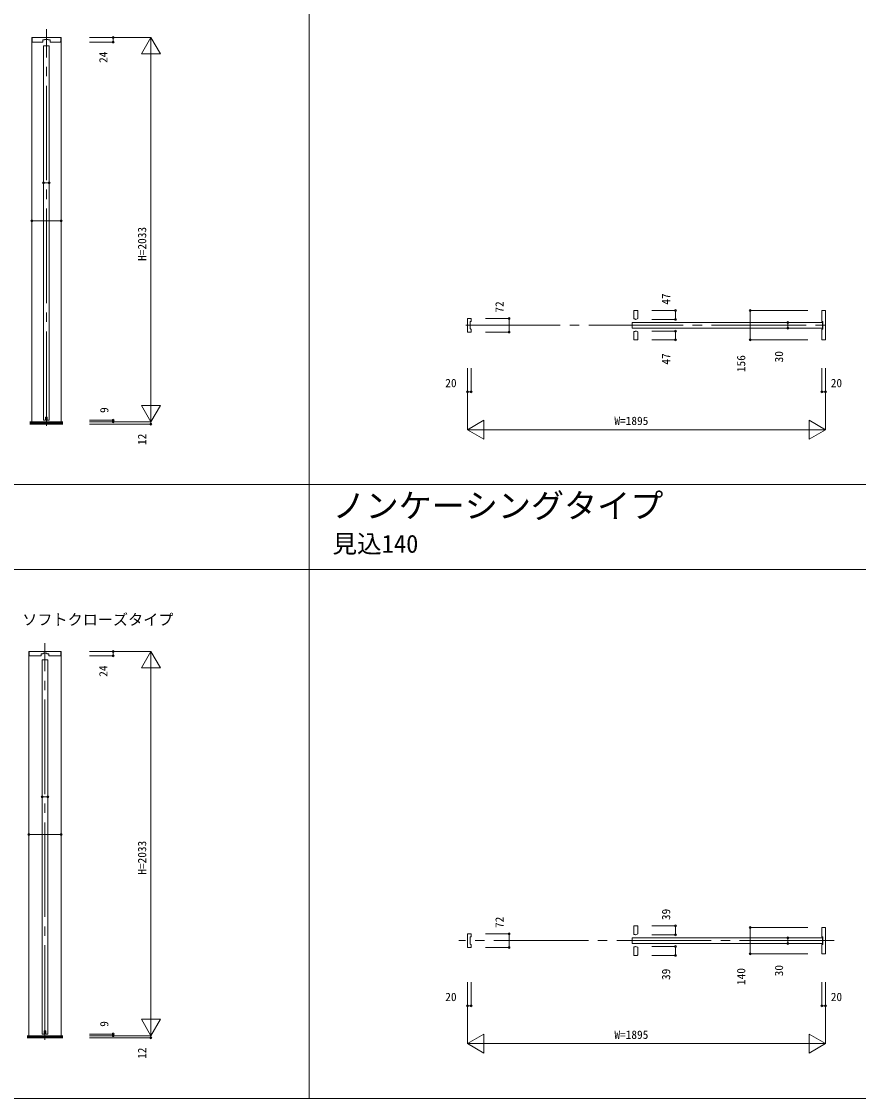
# Model space of a CAD drawing. Units: millimetres, scale not verified. Extents: x -14341 to 14341, y -10000 to 10000.
# Drawn here: x -10162 to -5735, y -10000 to -4303 of the extents above; entities that cross this region are included whole.
import ezdxf
from ezdxf.enums import TextEntityAlignment as Align

# ---------------------------------------------------------------- set-up
doc = ezdxf.new("R2010")
doc.units = ezdxf.units.MM
doc.header["$LTSCALE"] = 50
doc.linetypes.add('USER1', pattern=[13, 10, -1, 1, -1])
doc.layers.add('0-0_0', color=7, linetype='Continuous')
for name, color, linetype, lineweight in [('0-1_YKK_F1', 7, 'Continuous', 18), ('0-3_YKK_N1', 2, 'Continuous', 18), ('0-4_YKK_B1', 4, 'Continuous', 18), ('0-5_YKK_Z1', 7, 'Continuous', 18)]:
    doc.layers.add(name, color=color, linetype=linetype, lineweight=lineweight)
doc.styles.add('ＭＳ ゴシック', font='')
doc.styles.get('ＭＳ ゴシック').set_extended_font_data('MS Gothic')

msp = doc.modelspace()

# ---------------------------------------------------------------- linework, layer by layer
at = {"layer": '0-1_YKK_F1'}
for p, q in [((-8640.51, -10000), (-8640.51, 9500)), ((-14340.51, -6752.5), (14159.49, -6752.5)), ((-14340.51, -7202.5), (14159.49, -7202.5)), ((-14340.51, -10000), (14340.51, -10000))]:
    msp.add_line(p, q, dxfattribs=at)
at = {"layer": '0-3_YKK_N1'}
for p, q in [((-9802.51, -4387.5), (-9477.51, -4387.5)), ((-9802.51, -4411.5), (-9677.51, -4411.5)), ((-9677.51, -4387.5), (-9677.51, -4411.5)), ((-9527.51, -4474.1), (-9477.51, -4387.5)), ((-9477.51, -6420.5), (-9477.51, -4387.5)), ((-9477.51, -4387.5), (-9427.51, -4474.1)), ((-9527.51, -4474.1), (-9427.51, -4474.1)), ((-10015.51, -5156.88), (-10045.51, -5156.88)), ((-10108.51, -5356.88), (-9952.51, -5356.88)), ((-6827.51, -5831.5), (-6702.51, -5831.5)), ((-6702.51, -5878.5), (-6702.51, -5831.5)), ((-6308.51, -5987.5), (-6308.51, -5831.5)), ((-6003.51, -5831.5), (-6308.51, -5831.5)), ((-7708.51, -5873.5), (-7583.51, -5873.5)), ((-7583.51, -5945.5), (-7583.51, -5873.5)), ((-6827.51, -5878.5), (-6702.51, -5878.5)), ((-6108.51, -5924.5), (-6108.51, -5894.5)), ((-7708.51, -5945.5), (-7583.51, -5945.5)), ((-6827.51, -5940.5), (-6702.51, -5940.5)), ((-6702.51, -5940.5), (-6702.51, -5987.5)), ((-6827.51, -5987.5), (-6702.51, -5987.5)), ((-6003.51, -5987.5), (-6308.51, -5987.5)), ((-7803.51, -6137.5), (-7803.51, -6462.5)), ((-7783.51, -6137.5), (-7783.51, -6262.5)), ((-5928.51, -6137.5), (-5928.51, -6262.5)), ((-5908.51, -6137.5), (-5908.51, -6462.5)), ((-7803.51, -6262.5), (-7783.51, -6262.5)), ((-5908.51, -6262.5), (-5928.51, -6262.5)), ((-9527.51, -6333.9), (-9427.51, -6333.9)), ((-9802.51, -6411.5), (-9677.51, -6411.5)), ((-9802.51, -6420.5), (-9477.51, -6420.5)), ((-9802.51, -6432.5), (-9477.51, -6432.5)), ((-9677.51, -6411.5), (-9677.51, -6420.5)), ((-9477.51, -6420.5), (-9477.51, -6432.5)), ((-7803.51, -6462.5), (-7716.91, -6412.5)), ((-7716.91, -6412.5), (-7716.91, -6512.5)), ((-5995.11, -6412.5), (-5995.11, -6512.5)), ((-5995.11, -6412.5), (-5908.51, -6462.5)), ((-7803.51, -6462.5), (-5908.51, -6462.5)), ((-7803.51, -6462.5), (-7716.91, -6512.5)), ((-5995.11, -6512.5), (-5908.51, -6462.5)), ((-9802.51, -7635), (-9477.51, -7635)), ((-9802.51, -7659), (-9677.51, -7659)), ((-9677.51, -7635), (-9677.51, -7659)), ((-9527.51, -7721.6), (-9477.51, -7635)), ((-9477.51, -9668), (-9477.51, -7635)), ((-9477.51, -7635), (-9427.51, -7721.6)), ((-9527.51, -7721.6), (-9427.51, -7721.6)), ((-10023.01, -8404.38), (-10053.01, -8404.38)), ((-10123.51, -8604.38), (-9952.51, -8604.38)), ((-6827.51, -9087), (-6702.51, -9087)), ((-6702.51, -9134), (-6702.51, -9087)), ((-6308.51, -9235), (-6308.51, -9095)), ((-6003.51, -9095), (-6308.51, -9095)), ((-7708.51, -9129), (-7583.51, -9129)), ((-7583.51, -9201), (-7583.51, -9129)), ((-6827.51, -9134), (-6702.51, -9134)), ((-6108.51, -9180), (-6108.51, -9150)), ((-7708.51, -9201), (-7583.51, -9201)), ((-6827.51, -9196), (-6702.51, -9196)), ((-6702.51, -9196), (-6702.51, -9243)), ((-6827.51, -9243), (-6702.51, -9243)), ((-6003.51, -9235), (-6308.51, -9235)), ((-7803.51, -9385), (-7803.51, -9710)), ((-7783.51, -9385), (-7783.51, -9510)), ((-5928.51, -9385), (-5928.51, -9510)), ((-5908.51, -9385), (-5908.51, -9710)), ((-7803.51, -9510), (-7783.51, -9510)), ((-5908.51, -9510), (-5928.51, -9510)), ((-9527.51, -9581.4), (-9427.51, -9581.4)), ((-9802.51, -9659), (-9677.51, -9659)), ((-9802.51, -9668), (-9477.51, -9668)), ((-9802.51, -9680), (-9477.51, -9680)), ((-9677.51, -9659), (-9677.51, -9668)), ((-9477.51, -9668), (-9477.51, -9680)), ((-7803.51, -9710), (-7716.91, -9660)), ((-7716.91, -9660), (-7716.91, -9760)), ((-5995.11, -9660), (-5995.11, -9760)), ((-5995.11, -9660), (-5908.51, -9710)), ((-7803.51, -9710), (-5908.51, -9710)), ((-7803.51, -9710), (-7716.91, -9760)), ((-5995.11, -9760), (-5908.51, -9710))]:
    msp.add_line(p, q, dxfattribs=at)
for points in [[(-9527.51, -6333.9), (-9477.51, -6420.5), (-9427.51, -6333.9)], [(-9527.51, -9581.4), (-9477.51, -9668), (-9427.51, -9581.4)]]:
    msp.add_lwpolyline(points, dxfattribs=at)
for centre in [(-9677.51, -4387.5), (-9677.51, -4411.5), (-10045.51, -5156.88), (-10015.51, -5156.88), (-10108.51, -5356.88), (-9952.51, -5356.88), (-6702.51, -5831.5), (-6308.51, -5831.5), (-7583.51, -5873.5), (-6702.51, -5878.5), (-6108.51, -5894.5), (-6108.51, -5924.5), (-7583.51, -5945.5), (-6702.51, -5940.5), (-6702.51, -5987.5), (-6308.51, -5987.5), (-7803.51, -6262.5), (-7783.51, -6262.5), (-5928.51, -6262.5), (-5908.51, -6262.5), (-9677.51, -6411.5), (-9677.51, -6420.5), (-9477.51, -6432.5), (-9677.51, -7635), (-9677.51, -7659), (-10053.01, -8404.38), (-10023.01, -8404.38), (-10123.51, -8604.38), (-9952.51, -8604.38), (-6702.51, -9087), (-6308.51, -9095), (-7583.51, -9129), (-6702.51, -9134), (-6108.51, -9150), (-7583.51, -9201), (-6702.51, -9196), (-6108.51, -9180), (-6702.51, -9243), (-6308.51, -9235), (-7803.51, -9510), (-7783.51, -9510), (-5928.51, -9510), (-5908.51, -9510), (-9677.51, -9659), (-9677.51, -9668), (-9477.51, -9680)]:
    msp.add_circle(centre, 5, dxfattribs=at)
at = {"layer": '0-4_YKK_B1'}
for p, q in [((-10108.51, -4387.5), (-9952.51, -4387.5)), ((-10108.51, -6420.5), (-10108.51, -4387.5)), ((-10081.21, -4387.3), (-10081.21, -4387.5)), ((-10045.51, -4431.5), (-10015.51, -4431.5)), ((-10045.51, -4431.5), (-10045.51, -6411.5)), ((-10015.51, -4431.5), (-10015.51, -6411.5)), ((-9952.51, -6420.5), (-9952.51, -4387.5)), ((-6902.51, -5873.54), (-6902.51, -5833.5)), ((-5928.51, -5833.5), (-5928.51, -5888.5)), ((-7788.51, -5891.5), (-7788.51, -5927.5)), ((-7784.51, -5889.5), (-7786.51, -5889.5)), ((-6932.51, -5896.5), (-6930.51, -5894.5)), ((-6932.51, -5896.5), (-6932.51, -5922.5)), ((-6930.51, -5924.5), (-6932.51, -5922.5)), ((-5927.01, -5894.5), (-6930.51, -5894.5)), ((-5927.01, -5924.5), (-6930.51, -5924.5)), ((-5927.51, -5889.5), (-5925.51, -5889.5)), ((-5927.01, -5894.5), (-5925.01, -5896.5)), ((-5927.01, -5924.5), (-5925.01, -5922.5)), ((-5925.01, -5922.5), (-5925.01, -5896.5)), ((-5923.51, -5891.5), (-5923.51, -5927.5)), ((-7786.51, -5929.5), (-7784.51, -5929.5)), ((-6902.51, -5945.46), (-6902.51, -5985.5)), ((-5928.51, -5930.5), (-5928.51, -5985.5)), ((-5925.51, -5929.5), (-5927.51, -5929.5)), ((-10045.51, -6411.5), (-10035.01, -6411.5)), ((-10026.01, -6411.5), (-10026.01, -6395.5)), ((-10026.01, -6411.5), (-10015.51, -6411.5)), ((-10123.51, -7635), (-9952.51, -7635)), ((-10123.51, -9668), (-10123.51, -7635)), ((-10096.21, -7634.8), (-10096.21, -7635)), ((-10053.01, -7679), (-10023.01, -7679)), ((-10053.01, -7679), (-10053.01, -9659)), ((-10023.01, -7679), (-10023.01, -9659)), ((-9952.51, -9668), (-9952.51, -7635)), ((-6902.51, -9129.04), (-6902.51, -9089)), ((-5928.51, -9097), (-5928.51, -9144)), ((-7788.51, -9147), (-7788.51, -9183)), ((-7784.51, -9145), (-7786.51, -9145)), ((-6932.51, -9152), (-6930.51, -9150)), ((-6932.51, -9152), (-6932.51, -9178)), ((-5927.01, -9150), (-6930.51, -9150)), ((-5927.51, -9145), (-5925.51, -9145)), ((-5927.01, -9150), (-5925.01, -9152)), ((-5925.01, -9178), (-5925.01, -9152)), ((-5923.51, -9147), (-5923.51, -9183)), ((-7786.51, -9185), (-7784.51, -9185)), ((-6930.51, -9180), (-6932.51, -9178)), ((-5927.01, -9180), (-6930.51, -9180)), ((-6902.51, -9200.96), (-6902.51, -9241)), ((-5928.51, -9186), (-5928.51, -9233)), ((-5925.51, -9185), (-5927.51, -9185)), ((-5927.01, -9180), (-5925.01, -9178)), ((-10053.01, -9659), (-10042.51, -9659)), ((-10033.51, -9659), (-10033.51, -9643)), ((-10033.51, -9659), (-10023.01, -9659))]:
    msp.add_line(p, q, dxfattribs=at)
for points in [[(-9955.01, -4409.5), (-9955.01, -4387.5), (-10106.01, -4387.5), (-10106.01, -4409.5)], [(-10104.01, -4411.5), (-10050.71, -4411.5), (-10050.21, -4411), (-10050.21, -4402.3)], [(-10048.21, -4400.3), (-10040.01, -4400.3), (-10040.01, -4397.5), (-10021.01, -4397.5), (-10021.01, -4400.3), (-10012.81, -4400.3)], [(-10010.81, -4402.3), (-10010.81, -4411), (-10010.31, -4411.5), (-9957.01, -4411.5)], [(-6904.51, -5831.5), (-6922.51, -5831.5), (-6922.51, -5876.5), (-6916.01, -5876.5), (-6916.01, -5878.5), (-6914.51, -5878.5)], [(-5926.51, -5987.5), (-5908.51, -5987.5), (-5908.51, -5962.5), (-5908.51, -5856.5), (-5908.51, -5831.5), (-5926.51, -5831.5)], [(-7783.51, -5930.5), (-7783.51, -5945.5), (-7803.51, -5945.5), (-7803.51, -5873.5), (-7790.51, -5873.5), (-7783.51, -5873.5), (-7783.51, -5888.5)], [(-6904.51, -5987.5), (-6922.51, -5987.5), (-6922.51, -5942.5), (-6916.01, -5942.5), (-6916.01, -5940.5), (-6914.51, -5940.5)], [(-10035.01, -6411.5), (-10035.01, -6395.5), (-10026.01, -6395.5)], [(-9955.01, -7657), (-9955.01, -7635), (-10121.01, -7635), (-10121.01, -7657)], [(-10119.01, -7659), (-10058.21, -7659), (-10057.71, -7658.5), (-10057.71, -7649.8)], [(-10055.71, -7647.8), (-10047.51, -7647.8), (-10047.51, -7645), (-10028.51, -7645), (-10028.51, -7647.8), (-10020.31, -7647.8)], [(-10018.31, -7649.8), (-10018.31, -7658.5), (-10017.81, -7659), (-9957.01, -7659)], [(-6904.51, -9087), (-6922.51, -9087), (-6922.51, -9132), (-6916.01, -9132), (-6916.01, -9134), (-6914.51, -9134)], [(-5926.51, -9235), (-5908.51, -9235), (-5908.51, -9199), (-5908.51, -9120), (-5908.51, -9095), (-5926.51, -9095)], [(-7783.51, -9186), (-7783.51, -9201), (-7803.51, -9201), (-7803.51, -9129), (-7790.51, -9129), (-7783.51, -9129), (-7783.51, -9144)], [(-6904.51, -9243), (-6922.51, -9243), (-6922.51, -9198), (-6916.01, -9198), (-6916.01, -9196), (-6914.51, -9196)], [(-10042.51, -9659), (-10042.51, -9643), (-10033.51, -9643)]]:
    msp.add_lwpolyline(points, dxfattribs=at)
for centre, radius, start, end in [((-10104.01, -4409.5), 2, 180, 270), ((-10048.21, -4402.3), 2, 90, 180), ((-10012.81, -4402.3), 2, 0, 90), ((-9957.01, -4409.5), 2, 270, 0), ((-6904.51, -5833.5), 2, 0, 90), ((-5926.51, -5833.5), 2, 90, 180), ((-7786.51, -5891.5), 2, 90, 180), ((-7784.51, -5888.5), 1, 270, 0), ((-6914.51, -5860.25), 18.25, 270, 309.61913), ((-6903.51, -5873.54), 1, 309.61913, 0), ((-5927.51, -5888.5), 1, 180, 270), ((-5925.51, -5891.5), 2, 0, 90), ((-7786.51, -5927.5), 2, 180, 270), ((-7784.51, -5930.5), 1, 0, 90), ((-6914.51, -5958.75), 18.25, 50.38087, 90), ((-6903.51, -5945.46), 1, 360, 50.38087), ((-5927.51, -5930.5), 1, 90, 180), ((-5925.51, -5927.5), 2, 270, 0), ((-6904.51, -5985.5), 2, 270, 0), ((-5926.51, -5985.5), 2, 180, 270), ((-10119.01, -7657), 2, 180, 270), ((-10055.71, -7649.8), 2, 90, 180), ((-10020.31, -7649.8), 2, 0, 90), ((-9957.01, -7657), 2, 270, 0), ((-6904.51, -9089), 2, 0, 90), ((-5926.51, -9097), 2, 90, 180), ((-7786.51, -9147), 2, 90, 180), ((-7784.51, -9144), 1, 270, 0), ((-6914.51, -9115.75), 18.25, 270, 309.61913), ((-6903.51, -9129.04), 1, 309.61913, 360), ((-5927.51, -9144), 1, 180, 270), ((-5925.51, -9147), 2, 0, 90), ((-7786.51, -9183), 2, 180, 270), ((-7784.51, -9186), 1, 0, 90), ((-6914.51, -9214.25), 18.25, 50.38087, 90), ((-6903.51, -9200.96), 1, 0, 50.38087), ((-5927.51, -9186), 1, 90, 180), ((-5925.51, -9183), 2, 270, 0), ((-6904.51, -9241), 2, 270, 0), ((-5926.51, -9233), 2, 180, 270)]:
    msp.add_arc(centre, radius, start, end, dxfattribs=at)
at = {"layer": '0-5_YKK_Z1', "linetype": 'USER1'}
for p, q in [((-10030.51, -6442.38), (-10030.51, -4343.5)), ((-7812, -5909.5), (-5898.05, -5909.5)), ((-10038.01, -9689.88), (-10038.01, -7591)), ((-5863.38, -9165), (-7848.33, -9165))]:
    msp.add_line(p, q, dxfattribs=at)
at = {"layer": '0-5_YKK_Z1'}
for p, q in [((-9943.46, -6420.5), (-10117.53, -6420.5)), ((-10117.53, -6423.5), (-9943.46, -6423.5)), ((-10117.53, -6426.5), (-9943.46, -6426.5)), ((-10117.53, -6429.5), (-9943.46, -6429.5)), ((-9943.46, -6432.5), (-10117.53, -6432.5)), ((-9943.46, -9668), (-10132.53, -9668)), ((-10132.53, -9671), (-9943.46, -9671)), ((-10132.53, -9674), (-9943.46, -9674)), ((-10132.53, -9677), (-9943.46, -9677)), ((-9943.46, -9680), (-10132.53, -9680))]:
    msp.add_line(p, q, dxfattribs=at)

# ---------------------------------------------------------------- texts
at = {"layer": '0-0_0', "style": 'ＭＳ ゴシック'}
for s, height, p in [('ノンケーシングタイプ', 128.3, (-8517.32, -6966.87)), ('見込140', 95.31, (-8517.32, -7141.87)), ('ソフトクローズタイプ', 58.65, (-10158.53, -7513.81))]:
    msp.add_text(s, height=height, dxfattribs=at).set_placement(p, align=Align.BOTTOM_LEFT)
at = {"layer": '0-3_YKK_N1', "color": 7, "style": 'ＭＳ ゴシック'}
for s, p in [('24', (-9694.38, -4522.03)), ('H=2033', (-9489.51, -5569)), ('47', (-6717.67, -5801.01)), ('72', (-7598.67, -5843.01)), ('47', (-6717.67, -6117.99)), ('156', (-6320.51, -6157.57)), ('30', (-6120.51, -6106.25)), ('9', (-9689.51, -6373.35)), ('12', (-9489.51, -6543.16)), ('24', (-9694.38, -7769.53)), ('H=2033', (-9489.51, -8816.5)), ('39', (-6717.67, -9056.51)), ('72', (-7598.67, -9098.51)), ('39', (-6717.67, -9373.49)), ('140', (-6320.51, -9400.07)), ('30', (-6120.51, -9353.75)), ('9', (-9689.51, -9620.85)), ('12', (-9489.51, -9790.66))]:
    msp.add_text(s, height=43.99, rotation=90, dxfattribs=at).set_placement(p, align=Align.BOTTOM_LEFT)
for s, p in [('20', (-7920.71, -6250.5)), ('20', (-5881.31, -6250.5)), ('W=1895', (-7026.01, -6450.5)), ('20', (-7920.71, -9498)), ('20', (-5881.31, -9498)), ('W=1895', (-7026.01, -9698))]:
    msp.add_text(s, height=43.99, dxfattribs=at).set_placement(p, align=Align.BOTTOM_LEFT)

doc.saveas('drawing.dxf')
